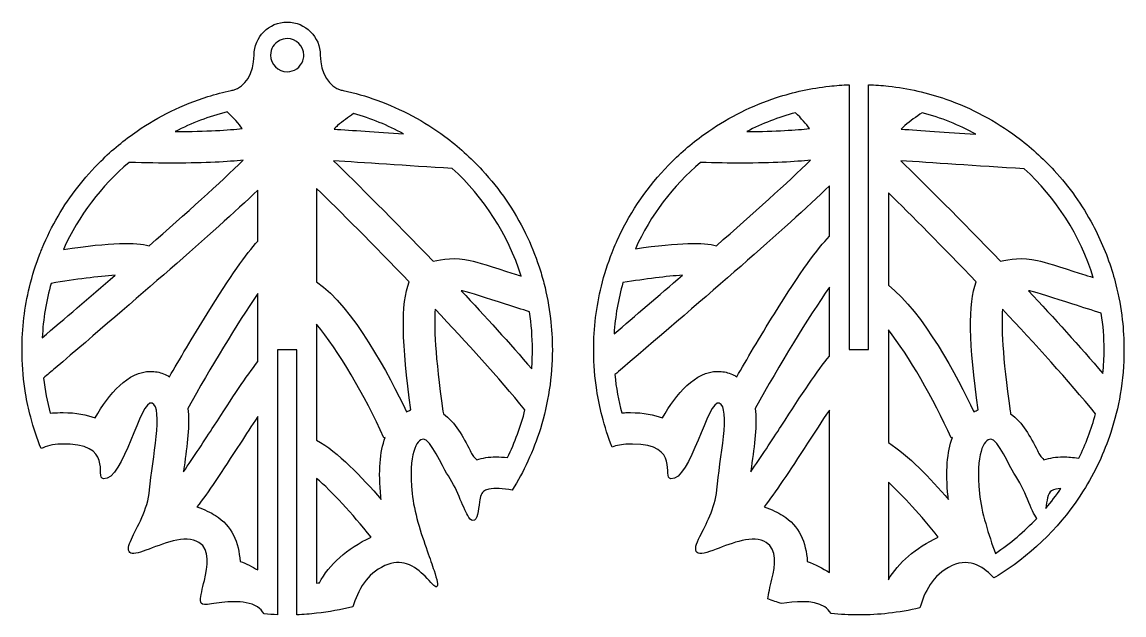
# Model space of a CAD drawing. Extents: x 14 to 419, y -217 to -4.
# Drawn here: x 14.3 to 180.6, y -216.7 to -127.3 of the extents above; entities that cross this region are included whole.
import ezdxf

# ---------------------------------------------------------------- set-up
doc = ezdxf.new("R2010")
doc.units = 0
doc.header["$MEASUREMENT"] = 0
doc.layers.add('LAYER_1', color=7, linetype='CONTINUOUS')

# ---------------------------------------------------------------- blocks, each defined once
blk = doc.blocks.new('BLOCK_3')
at = {"layer": 'LAYER_1'}
for points, knots in [([(94.04, -171.94), (93.83, -170.14), (93.49, -168.37), (93.05, -166.65), (92.83, -165.81), (92.59, -164.98), (92.32, -164.17), (91.75, -162.44), (91.07, -160.76), (90.28, -159.15), (88.57, -155.65), (86.36, -152.44), (83.75, -149.6), (82.03, -147.73), (80.13, -146.01), (78.08, -144.5), (74.98, -142.2), (71.54, -140.35), (67.84, -139.03), (66.19, -138.43), (64.5, -137.95), (62.76, -137.57), (62.66, -137.56), (62.56, -137.53), (62.46, -137.51), (60.69, -137.03), (59.31, -135.04), (59.31, -132.25), (59.31, -129.49), (57.08, -127.25), (54.32, -127.25), (51.55, -127.25), (49.32, -129.49), (49.32, -132.25), (49.32, -135.04), (47.94, -137.03), (46.17, -137.51), (46.07, -137.53), (45.97, -137.56), (45.87, -137.57), (44.67, -137.83), (43.5, -138.14), (42.34, -138.5), (38.51, -139.7), (34.93, -141.46), (31.69, -143.69), (29.73, -145.03), (27.9, -146.55), (26.21, -148.22), (23.71, -150.68), (21.53, -153.48), (19.75, -156.53), (18.85, -158.08), (18.05, -159.68), (17.36, -161.35), (17.25, -161.6), (17.15, -161.86), (17.05, -162.12), (16.4, -163.77), (15.86, -165.48), (15.44, -167.23), (14.7, -170.26), (14.31, -173.43), (14.31, -176.68), (14.31, -176.94), (14.32, -177.19), (14.32, -177.45), (14.36, -179.42), (14.54, -181.36), (14.85, -183.25), (15.05, -184.47), (15.31, -185.67), (15.62, -186.84), (16.04, -188.46), (16.57, -190.05), (17.19, -191.59), (17.99, -191.21), (18.96, -190.95), (20.16, -190.91), (20.17, -190.91), (20.17, -190.91), (20.17, -190.91), (28.38, -190.65), (25.22, -196), (26.61, -196.15), (29.58, -196.47), (32.17, -184.05), (33.93, -184.73), (35.68, -185.42), (33.96, -193.15), (33.55, -197.81), (33.29, -200.84), (31.62, -203.46), (30.81, -205.23), (30.36, -206.18), (30.17, -206.89), (30.58, -207.27), (30.92, -207.6), (31.83, -207.34), (33.01, -206.91), (35.41, -206.04), (38.93, -204.46), (41.01, -205.74), (42.75, -206.81), (42.33, -209.33), (41.82, -211.5), (41.53, -212.71), (41.22, -213.82), (41.25, -214.49), (41.25, -214.66), (41.28, -214.81), (41.34, -214.92), (41.46, -215.17), (42.05, -215.13), (42.9, -215.02), (44.74, -214.78), (47.79, -214.19), (49.83, -215.47), (50.23, -215.72), (50.56, -216.08), (50.82, -216.52), (51.5, -216.58), (52.18, -216.62), (52.86, -216.65), (52.86, -216.65), (52.86, -176.68), (52.86, -176.68), (52.86, -176.68), (55.76, -176.68), (55.76, -176.68), (55.76, -176.68), (55.76, -216.65), (55.76, -216.65), (56.77, -216.61), (57.78, -216.54), (58.76, -216.43), (60.62, -216.22), (62.45, -215.89), (64.22, -215.44), (64.61, -214.28), (65.09, -212.98), (65.93, -211.81), (66.64, -210.8), (67.63, -209.89), (69.05, -209.24), (70.29, -208.67), (71.39, -208.67), (72.34, -208.98), (73.47, -209.34), (74.4, -210.12), (75.11, -210.85), (76, -211.74), (76.58, -212.55), (76.86, -212.41), (77.15, -212.28), (76.92, -211.36), (76.47, -209.98), (76.19, -209.14), (75.83, -208.14), (75.45, -207.03), (74.5, -204.34), (73.43, -201.08), (73.16, -198.35), (72.58, -192.31), (73.83, -190.2), (74.88, -190.16), (75.92, -190.12), (77.79, -194.46), (78.37, -195.3), (79.91, -197.47), (80.78, -200.36), (81.55, -201.7), (81.81, -202.15), (82.05, -202.42), (82.31, -202.43), (83.07, -202.44), (83.11, -200.9), (83.33, -199.61), (83.45, -198.86), (83.64, -198.18), (84.06, -197.94), (84.26, -197.83), (84.49, -197.75), (84.75, -197.69), (85.63, -197.5), (86.86, -197.6), (88.25, -197.86), (89.13, -196.46), (89.92, -195), (90.62, -193.49), (91.36, -191.91), (91.99, -190.27), (92.52, -188.58), (93.11, -186.68), (93.56, -184.71), (93.86, -182.7), (94.16, -180.74), (94.32, -178.73), (94.32, -176.68), (94.32, -175.08), (94.22, -173.5), (94.04, -171.94)], [0, 0, 0, 0, 1, 1, 1, 2, 2, 2, 3, 3, 3, 4, 4, 4, 5, 5, 5, 6, 6, 6, 7, 7, 7, 8, 8, 8, 9, 9, 9, 10, 10, 10, 11, 11, 11, 12, 12, 12, 13, 13, 13, 14, 14, 14, 15, 15, 15, 16, 16, 16, 17, 17, 17, 18, 18, 18, 19, 19, 19, 20, 20, 20, 21, 21, 21, 22, 22, 22, 23, 23, 23, 24, 24, 24, 25, 25, 25, 26, 26, 26, 27, 27, 27, 28, 28, 28, 29, 29, 29, 30, 30, 30, 31, 31, 31, 32, 32, 32, 33, 33, 33, 34, 34, 34, 35, 35, 35, 36, 36, 36, 37, 37, 37, 38, 38, 38, 39, 39, 39, 40, 40, 40, 41, 41, 41, 42, 42, 42, 43, 43, 43, 44, 44, 44, 45, 45, 45, 46, 46, 46, 47, 47, 47, 48, 48, 48, 49, 49, 49, 50, 50, 50, 51, 51, 51, 52, 52, 52, 53, 53, 53, 54, 54, 54, 55, 55, 55, 56, 56, 56, 57, 57, 57, 58, 58, 58, 59, 59, 59, 60, 60, 60, 61, 61, 61, 62, 62, 62, 63, 63, 63, 64, 64, 64, 65, 65, 65, 66, 66, 66, 67, 67, 67, 67]), ([(56.66, -133.11), (56.31, -134.07), (55.39, -134.75), (54.32, -134.75), (52.94, -134.75), (51.81, -133.63), (51.81, -132.25), (51.81, -131.3), (52.34, -130.48), (53.11, -130.06), (53.12, -130.05), (53.12, -130.05), (53.12, -130.05), (53.48, -129.86), (53.88, -129.75), (54.32, -129.75), (55.69, -129.75), (56.82, -130.87), (56.82, -132.25), (56.82, -132.55), (56.76, -132.85), (56.66, -133.11)], [0, 0, 0, 0, 1, 1, 1, 2, 2, 2, 3, 3, 3, 4, 4, 4, 5, 5, 5, 6, 6, 6, 7, 7, 7, 7]), ([(45.25, -140.8), (46.25, -141.71), (47.02, -142.57), (47.53, -143.32), (45.5, -143.54), (42.24, -143.76), (37.41, -143.77), (39.88, -142.5), (42.5, -141.5), (45.25, -140.8)], [0, 0, 0, 0, 1, 1, 1, 2, 2, 2, 3, 3, 3, 3]), ([(61.93, -142.85), (62.66, -142.23), (63.49, -141.62), (64.34, -141.06), (66.98, -141.8), (69.5, -142.83), (71.86, -144.11), (67.75, -143.84), (64.06, -143.58), (61.38, -143.4), (61.55, -143.22), (61.73, -143.03), (61.93, -142.85)], [0, 0, 0, 0, 1, 1, 1, 2, 2, 2, 3, 3, 3, 4, 4, 4, 4]), ([(30.47, -148.41), (33, -148.49), (35.26, -148.53), (37.27, -148.53), (42.06, -148.53), (45.43, -148.32), (47.69, -148.09), (44.25, -151.46), (39.03, -156.13), (33.49, -160.98), (31.47, -160.48), (27.83, -160.45), (20.55, -161.55), (22.84, -156.45), (26.26, -151.97), (30.47, -148.41)], [0, 0, 0, 0, 1, 1, 1, 2, 2, 2, 3, 3, 3, 4, 4, 4, 5, 5, 5, 5]), ([(61.3, -148.16), (65.59, -148.46), (72.31, -148.92), (79.21, -149.33), (83.99, -153.68), (87.62, -159.26), (89.61, -165.56), (89.3, -165.46), (89, -165.36), (88.72, -165.27), (85.07, -164.1), (82.96, -163.42), (81.94, -163.2), (79.67, -162.71), (77.68, -162.98), (76.34, -163.34), (70.37, -157.11), (64.83, -151.61), (61.3, -148.16)], [0, 0, 0, 0, 1, 1, 1, 2, 2, 2, 3, 3, 3, 4, 4, 4, 5, 5, 5, 6, 6, 6, 6]), ([(49.87, -160.28), (48.14, -162.24), (45.75, -165.58), (42.23, -171.25), (40.05, -174.77), (37.97, -178.31), (36.56, -180.75), (36.29, -180.58), (35.99, -180.43), (35.66, -180.3), (35.03, -180.06), (34.38, -179.94), (33.71, -179.94), (30.33, -179.94), (27.43, -183.32), (25.35, -186.95), (24.07, -186.47), (22.48, -186.16), (20.53, -186.16), (20.53, -186.16), (20.05, -186.16), (20.05, -186.16), (19.54, -186.17), (19.05, -186.2), (18.57, -186.25), (18.11, -184.53), (17.77, -182.76), (17.56, -180.94), (18.13, -180.46), (18.71, -179.97), (19.3, -179.47), (31.6, -168.96), (43.15, -159.04), (49.87, -152.59), (49.87, -152.59), (49.87, -160.28), (49.87, -160.28)], [0, 0, 0, 0, 1, 1, 1, 2, 2, 2, 3, 3, 3, 4, 4, 4, 5, 5, 5, 6, 6, 6, 7, 7, 7, 8, 8, 8, 9, 9, 9, 10, 10, 10, 11, 11, 11, 12, 12, 12, 12]), ([(72.33, -186.03), (69.71, -180.54), (64.3, -170.26), (58.76, -166.45), (58.76, -166.45), (58.76, -152.35), (58.76, -152.35), (62.23, -155.75), (67.29, -160.8), (72.71, -166.44), (71.46, -169.7), (71.57, -175.71), (72.99, -185.76), (72.76, -185.82), (72.55, -185.92), (72.33, -186.03)], [0, 0, 0, 0, 1, 1, 1, 2, 2, 2, 3, 3, 3, 4, 4, 4, 5, 5, 5, 5]), ([(18.7, -166.66), (22.42, -166.05), (25.82, -165.6), (28.35, -165.44), (24.48, -168.78), (20.67, -172.04), (17.36, -174.86), (17.5, -172.04), (17.95, -169.29), (18.7, -166.66)], [0, 0, 0, 0, 1, 1, 1, 2, 2, 2, 3, 3, 3, 3]), ([(91.2, -179.56), (87.87, -175.68), (84.21, -171.65), (80.57, -167.78), (80.69, -167.8), (80.81, -167.82), (80.93, -167.85), (81.77, -168.03), (84.44, -168.89), (87.26, -169.79), (88.53, -170.2), (89.73, -170.59), (90.87, -170.95), (91.16, -172.82), (91.31, -174.73), (91.31, -176.68), (91.31, -177.65), (91.28, -178.61), (91.2, -179.56)], [0, 0, 0, 0, 1, 1, 1, 2, 2, 2, 3, 3, 3, 4, 4, 4, 5, 5, 5, 6, 6, 6, 6]), ([(49.87, -178.47), (48.17, -180.68), (46.07, -183.85), (43.26, -188.18), (41.9, -190.27), (40.19, -192.91), (38.66, -195.08), (38.7, -194.83), (38.74, -194.58), (38.77, -194.32), (39.22, -191.04), (39.64, -187.97), (39.33, -185.52), (42.77, -179.38), (46.74, -172.81), (49.87, -168.2), (49.87, -168.2), (49.87, -178.47), (49.87, -178.47)], [0, 0, 0, 0, 1, 1, 1, 2, 2, 2, 3, 3, 3, 4, 4, 4, 5, 5, 5, 6, 6, 6, 6]), ([(87.54, -192.95), (86.92, -192.87), (86.35, -192.84), (85.81, -192.84), (84.72, -192.84), (83.77, -192.98), (82.91, -193.28), (82.69, -193.04), (82.44, -192.79), (82.33, -192.65), (82.22, -192.45), (82.08, -192.19), (81.92, -191.88), (80.85, -189.82), (79.67, -187.56), (77.88, -186.34), (77.86, -186.21), (77.84, -186.07), (77.82, -185.93), (76.6, -177.56), (76.46, -173.02), (76.64, -170.57), (81.38, -175.61), (86.17, -180.88), (90.19, -185.73), (89.56, -188.25), (88.67, -190.66), (87.54, -192.95)], [0, 0, 0, 0, 1, 1, 1, 2, 2, 2, 3, 3, 3, 4, 4, 4, 5, 5, 5, 6, 6, 6, 7, 7, 7, 8, 8, 8, 9, 9, 9, 9]), ([(68.43, -198.81), (68.44, -198.96), (68.46, -199.11), (68.49, -199.27), (65.59, -195.85), (61.95, -192.07), (58.76, -190.3), (58.76, -190.3), (58.76, -172.84), (58.76, -172.84), (62, -176.71), (66.04, -183.59), (68.92, -189.98), (68.92, -189.98), (69.11, -189.9), (69.11, -189.9), (68.28, -192.08), (68.07, -195.03), (68.43, -198.81)], [0, 0, 0, 0, 1, 1, 1, 2, 2, 2, 3, 3, 3, 4, 4, 4, 5, 5, 5, 6, 6, 6, 6]), ([(49.87, -209.88), (49.04, -209.39), (48.15, -208.94), (47.2, -208.6), (47.03, -205.76), (45.98, -203.21), (43.5, -201.69), (42.79, -201.25), (41.85, -200.73), (40.7, -200.35), (42.35, -198.26), (44.41, -195.14), (47.25, -190.76), (48.04, -189.54), (48.94, -188.15), (49.87, -186.76), (49.87, -186.76), (49.87, -209.88), (49.87, -209.88)], [0, 0, 0, 0, 1, 1, 1, 2, 2, 2, 3, 3, 3, 4, 4, 4, 5, 5, 5, 6, 6, 6, 6]), ([(59.17, -211.83), (59.04, -211.84), (58.9, -211.85), (58.76, -211.87), (58.76, -211.87), (58.76, -196.08), (58.76, -196.08), (61.06, -198.06), (64.09, -201.32), (66.97, -204.95), (63.29, -206.65), (60.62, -209.08), (59.17, -211.83)], [0, 0, 0, 0, 1, 1, 1, 2, 2, 2, 3, 3, 3, 4, 4, 4, 4])]:
    blk.add_open_spline(points, degree=3, knots=knots, dxfattribs=at)

msp = doc.modelspace()

# ---------------------------------------------------------------- linework, layer by layer
at = {"layer": 'LAYER_1'}
for points, knots in [([(180.3, -172.15), (180.1, -170.35), (179.78, -168.59), (179.34, -166.87), (179.2, -166.29), (179.04, -165.71), (178.87, -165.14), (178.1, -162.58), (177.08, -160.13), (175.84, -157.82), (174.25, -154.85), (172.29, -152.1), (170.03, -149.64), (168.31, -147.77), (166.42, -146.06), (164.38, -144.55), (161.16, -142.15), (157.56, -140.23), (153.69, -138.88), (150.92, -137.92), (148.01, -137.26), (145.01, -136.92), (144.02, -136.81), (143.02, -136.74), (142.01, -136.7), (142.01, -136.7), (142.01, -176.65), (142.01, -176.65), (142.01, -176.65), (139.11, -176.65), (139.11, -176.65), (139.11, -176.65), (139.11, -136.7), (139.11, -136.7), (138.09, -136.74), (137.09, -136.81), (136.11, -136.93), (133.35, -137.23), (130.69, -137.81), (128.13, -138.65), (124.47, -139.84), (121.03, -141.56), (117.92, -143.7), (115.95, -145.05), (114.12, -146.57), (112.43, -148.25), (109.29, -151.34), (106.67, -154.95), (104.69, -158.94), (104.2, -159.94), (103.75, -160.95), (103.34, -162), (102.68, -163.65), (102.14, -165.35), (101.71, -167.1), (100.95, -170.17), (100.56, -173.38), (100.56, -176.68), (100.56, -176.75), (100.56, -176.82), (100.56, -176.89), (100.57, -178.89), (100.72, -180.84), (101.02, -182.76), (101.22, -184.08), (101.48, -185.39), (101.82, -186.67), (102.22, -188.27), (102.73, -189.83), (103.33, -191.35), (104.02, -191.1), (104.82, -190.94), (105.75, -190.91), (105.97, -190.91), (106.19, -190.9), (106.4, -190.9), (113.79, -190.94), (110.84, -196.01), (112.19, -196.15), (115.16, -196.47), (117.75, -184.05), (119.51, -184.73), (121.27, -185.42), (119.54, -193.15), (119.13, -197.81), (118.88, -200.62), (117.44, -203.08), (116.58, -204.83), (116.01, -205.98), (115.7, -206.83), (116.16, -207.27), (116.54, -207.64), (117.64, -207.27), (119.02, -206.75), (121.4, -205.86), (124.63, -204.54), (126.59, -205.74), (128.27, -206.78), (127.94, -209.17), (127.45, -211.28), (127.19, -212.44), (126.87, -213.53), (126.83, -214.25), (127.53, -214.51), (128.23, -214.75), (128.94, -214.96), (130.8, -214.7), (133.53, -214.29), (135.41, -215.47), (135.79, -215.7), (136.1, -216.04), (136.36, -216.45), (137.74, -216.6), (139.14, -216.68), (140.56, -216.68), (142.06, -216.68), (143.55, -216.59), (145.01, -216.43), (146.62, -216.25), (148.2, -215.98), (149.75, -215.61), (150.11, -214.5), (150.56, -213.24), (151.32, -212.08), (152.05, -210.96), (153.08, -209.95), (154.63, -209.24), (156.05, -208.59), (157.28, -208.69), (158.32, -209.13), (159.4, -209.58), (160.27, -210.39), (160.94, -211.1), (161.35, -210.85), (161.76, -210.6), (162.16, -210.34), (167.1, -207.17), (171.29, -202.94), (174.42, -197.97), (175.3, -196.58), (176.09, -195.13), (176.79, -193.63), (177.47, -192.19), (178.06, -190.7), (178.56, -189.17), (179.18, -187.3), (179.66, -185.36), (180, -183.37), (180.36, -181.2), (180.56, -178.96), (180.56, -176.68), (180.56, -175.15), (180.47, -173.64), (180.3, -172.15)], [0, 0, 0, 0, 1, 1, 1, 2, 2, 2, 3, 3, 3, 4, 4, 4, 5, 5, 5, 6, 6, 6, 7, 7, 7, 8, 8, 8, 9, 9, 9, 10, 10, 10, 11, 11, 11, 12, 12, 12, 13, 13, 13, 14, 14, 14, 15, 15, 15, 16, 16, 16, 17, 17, 17, 18, 18, 18, 19, 19, 19, 20, 20, 20, 21, 21, 21, 22, 22, 22, 23, 23, 23, 24, 24, 24, 25, 25, 25, 26, 26, 26, 27, 27, 27, 28, 28, 28, 29, 29, 29, 30, 30, 30, 31, 31, 31, 32, 32, 32, 33, 33, 33, 34, 34, 34, 35, 35, 35, 36, 36, 36, 37, 37, 37, 38, 38, 38, 39, 39, 39, 40, 40, 40, 41, 41, 41, 42, 42, 42, 43, 43, 43, 44, 44, 44, 45, 45, 45, 46, 46, 46, 47, 47, 47, 48, 48, 48, 49, 49, 49, 50, 50, 50, 51, 51, 51, 51]), ([(130.98, -140.93), (131.9, -141.8), (132.63, -142.61), (133.11, -143.32), (131.17, -143.53), (128.13, -143.74), (123.66, -143.77), (125.97, -142.57), (128.42, -141.62), (130.98, -140.93)], [0, 0, 0, 0, 1, 1, 1, 2, 2, 2, 3, 3, 3, 3]), ([(147.52, -142.85), (148.3, -142.18), (149.2, -141.53), (150.13, -140.93), (152.96, -141.69), (155.66, -142.78), (158.19, -144.15), (153.78, -143.87), (149.8, -143.6), (146.96, -143.4), (147.13, -143.22), (147.31, -143.03), (147.52, -142.85)], [0, 0, 0, 0, 1, 1, 1, 2, 2, 2, 3, 3, 3, 4, 4, 4, 4]), ([(116.69, -148.43), (118.96, -148.5), (121.01, -148.53), (122.85, -148.53), (127.64, -148.53), (131.01, -148.32), (133.28, -148.09), (129.83, -151.46), (124.61, -156.13), (119.07, -160.98), (117.12, -160.5), (113.65, -160.45), (106.84, -161.45), (109.12, -156.4), (112.51, -151.96), (116.69, -148.43)], [0, 0, 0, 0, 1, 1, 1, 2, 2, 2, 3, 3, 3, 4, 4, 4, 5, 5, 5, 5]), ([(165.51, -149.38), (170.31, -153.77), (173.96, -159.42), (175.92, -165.79), (175.33, -165.6), (174.79, -165.43), (174.3, -165.27), (170.66, -164.1), (168.54, -163.42), (167.52, -163.2), (165.24, -162.71), (163.26, -162.98), (161.92, -163.34), (155.95, -157.11), (150.41, -151.61), (146.88, -148.16), (151.32, -148.47), (158.35, -148.95), (165.51, -149.38)], [0, 0, 0, 0, 1, 1, 1, 2, 2, 2, 3, 3, 3, 4, 4, 4, 5, 5, 5, 6, 6, 6, 6]), ([(136.11, -159.57), (134.34, -161.39), (131.8, -164.82), (127.81, -171.25), (125.63, -174.77), (123.55, -178.31), (122.15, -180.75), (121.87, -180.58), (121.57, -180.43), (121.24, -180.3), (120.61, -180.06), (119.96, -179.94), (119.28, -179.94), (115.91, -179.94), (113.01, -183.32), (110.93, -186.95), (109.65, -186.47), (108.06, -186.16), (106.11, -186.16), (106.11, -186.16), (105.63, -186.16), (105.63, -186.16), (105.35, -186.16), (105.07, -186.18), (104.8, -186.2), (104.3, -184.33), (103.94, -182.4), (103.74, -180.43), (104.12, -180.11), (104.49, -179.79), (104.88, -179.47), (117.59, -168.61), (129.5, -158.38), (136.11, -151.96), (136.11, -151.96), (136.11, -159.57), (136.11, -159.57)], [0, 0, 0, 0, 1, 1, 1, 2, 2, 2, 3, 3, 3, 4, 4, 4, 5, 5, 5, 6, 6, 6, 7, 7, 7, 8, 8, 8, 9, 9, 9, 10, 10, 10, 11, 11, 11, 12, 12, 12, 12]), ([(157.91, -186.03), (155.4, -180.76), (150.3, -171.08), (145.01, -166.93), (145.01, -166.93), (145.01, -153), (145.01, -153), (148.43, -156.38), (153.2, -161.15), (158.28, -166.44), (157.04, -169.7), (157.15, -175.71), (158.57, -185.76), (158.34, -185.82), (158.13, -185.92), (157.91, -186.03)], [0, 0, 0, 0, 1, 1, 1, 2, 2, 2, 3, 3, 3, 4, 4, 4, 5, 5, 5, 5]), ([(104.97, -166.55), (108.42, -165.99), (111.56, -165.59), (113.94, -165.44), (110.33, -168.55), (106.78, -171.59), (103.63, -174.27), (103.8, -171.61), (104.26, -169.03), (104.97, -166.55)], [0, 0, 0, 0, 1, 1, 1, 2, 2, 2, 3, 3, 3, 3]), ([(136.11, -177.63), (134.3, -179.85), (132.03, -183.26), (128.84, -188.18), (127.48, -190.27), (125.77, -192.91), (124.24, -195.08), (124.28, -194.83), (124.32, -194.58), (124.35, -194.32), (124.81, -191.04), (125.22, -187.97), (124.92, -185.52), (128.59, -178.94), (132.89, -171.87), (136.11, -167.24), (136.11, -167.24), (136.11, -177.63), (136.11, -177.63)], [0, 0, 0, 0, 1, 1, 1, 2, 2, 2, 3, 3, 3, 4, 4, 4, 5, 5, 5, 6, 6, 6, 6]), ([(177.38, -180.26), (173.89, -176.17), (170.01, -171.89), (166.15, -167.78), (166.27, -167.8), (166.39, -167.82), (166.51, -167.85), (167.35, -168.03), (170.02, -168.89), (172.84, -169.79), (174.37, -170.29), (175.8, -170.74), (177.14, -171.17), (177.42, -172.97), (177.56, -174.8), (177.56, -176.68), (177.56, -177.88), (177.5, -179.08), (177.38, -180.26)], [0, 0, 0, 0, 1, 1, 1, 2, 2, 2, 3, 3, 3, 4, 4, 4, 5, 5, 5, 6, 6, 6, 6]), ([(173.74, -193.03), (172.87, -192.9), (172.1, -192.84), (171.39, -192.84), (170.3, -192.84), (169.35, -192.98), (168.49, -193.28), (168.26, -193.04), (168.02, -192.79), (167.9, -192.65), (167.8, -192.45), (167.66, -192.19), (167.5, -191.88), (166.43, -189.82), (165.26, -187.56), (163.46, -186.34), (163.44, -186.21), (163.42, -186.07), (163.4, -185.93), (162.19, -177.56), (162.04, -173.02), (162.22, -170.57), (167.16, -175.82), (172.15, -181.33), (176.28, -186.33), (175.65, -188.67), (174.79, -190.9), (173.74, -193.03)], [0, 0, 0, 0, 1, 1, 1, 2, 2, 2, 3, 3, 3, 4, 4, 4, 5, 5, 5, 6, 6, 6, 7, 7, 7, 8, 8, 8, 9, 9, 9, 9]), ([(154.01, -198.81), (154.02, -198.96), (154.04, -199.11), (154.07, -199.27), (151.37, -196.08), (148.03, -192.58), (145.01, -190.69), (145.01, -190.69), (145.01, -173.67), (145.01, -173.67), (148.12, -177.64), (151.81, -184.02), (154.5, -189.98), (154.5, -189.98), (154.69, -189.9), (154.69, -189.9), (153.86, -192.08), (153.65, -195.03), (154.01, -198.81)], [0, 0, 0, 0, 1, 1, 1, 2, 2, 2, 3, 3, 3, 4, 4, 4, 5, 5, 5, 6, 6, 6, 6]), ([(136.11, -210.28), (135.1, -209.65), (133.98, -209.03), (132.78, -208.6), (132.61, -205.76), (131.56, -203.21), (129.08, -201.69), (128.37, -201.25), (127.43, -200.73), (126.28, -200.35), (127.93, -198.26), (129.99, -195.14), (132.83, -190.76), (133.81, -189.25), (134.96, -187.48), (136.11, -185.77), (136.11, -185.77), (136.11, -210.28), (136.11, -210.28)], [0, 0, 0, 0, 1, 1, 1, 2, 2, 2, 3, 3, 3, 4, 4, 4, 5, 5, 5, 6, 6, 6, 6]), ([(161.15, -207.4), (160.19, -204.63), (159.03, -201.2), (158.75, -198.35), (158.16, -192.31), (159.41, -190.2), (160.46, -190.16), (161.5, -190.12), (163.37, -194.46), (163.95, -195.3), (165.67, -197.73), (166.57, -201.08), (167.4, -202.11), (165.52, -204.09), (163.43, -205.87), (161.15, -207.4)], [0, 0, 0, 0, 1, 1, 1, 2, 2, 2, 3, 3, 3, 4, 4, 4, 5, 5, 5, 5]), ([(145.01, -211.37), (145.01, -211.37), (145.01, -196.67), (145.01, -196.67), (147.21, -198.68), (149.94, -201.66), (152.55, -204.95), (149.08, -206.56), (146.51, -208.81), (145.01, -211.37)], [0, 0, 0, 0, 1, 1, 1, 2, 2, 2, 3, 3, 3, 3]), ([(168.76, -200.6), (168.92, -199.51), (169.04, -198.29), (169.64, -197.94), (170, -197.74), (170.48, -197.63), (171.05, -197.6), (170.34, -198.64), (169.58, -199.64), (168.76, -200.6)], [0, 0, 0, 0, 1, 1, 1, 2, 2, 2, 3, 3, 3, 3])]:
    msp.add_open_spline(points, degree=3, knots=knots, dxfattribs=at)

# ---------------------------------------------------------------- block references
msp.add_blockref('BLOCK_3', (0, 0), dxfattribs=at)

doc.saveas('drawing.dxf')
